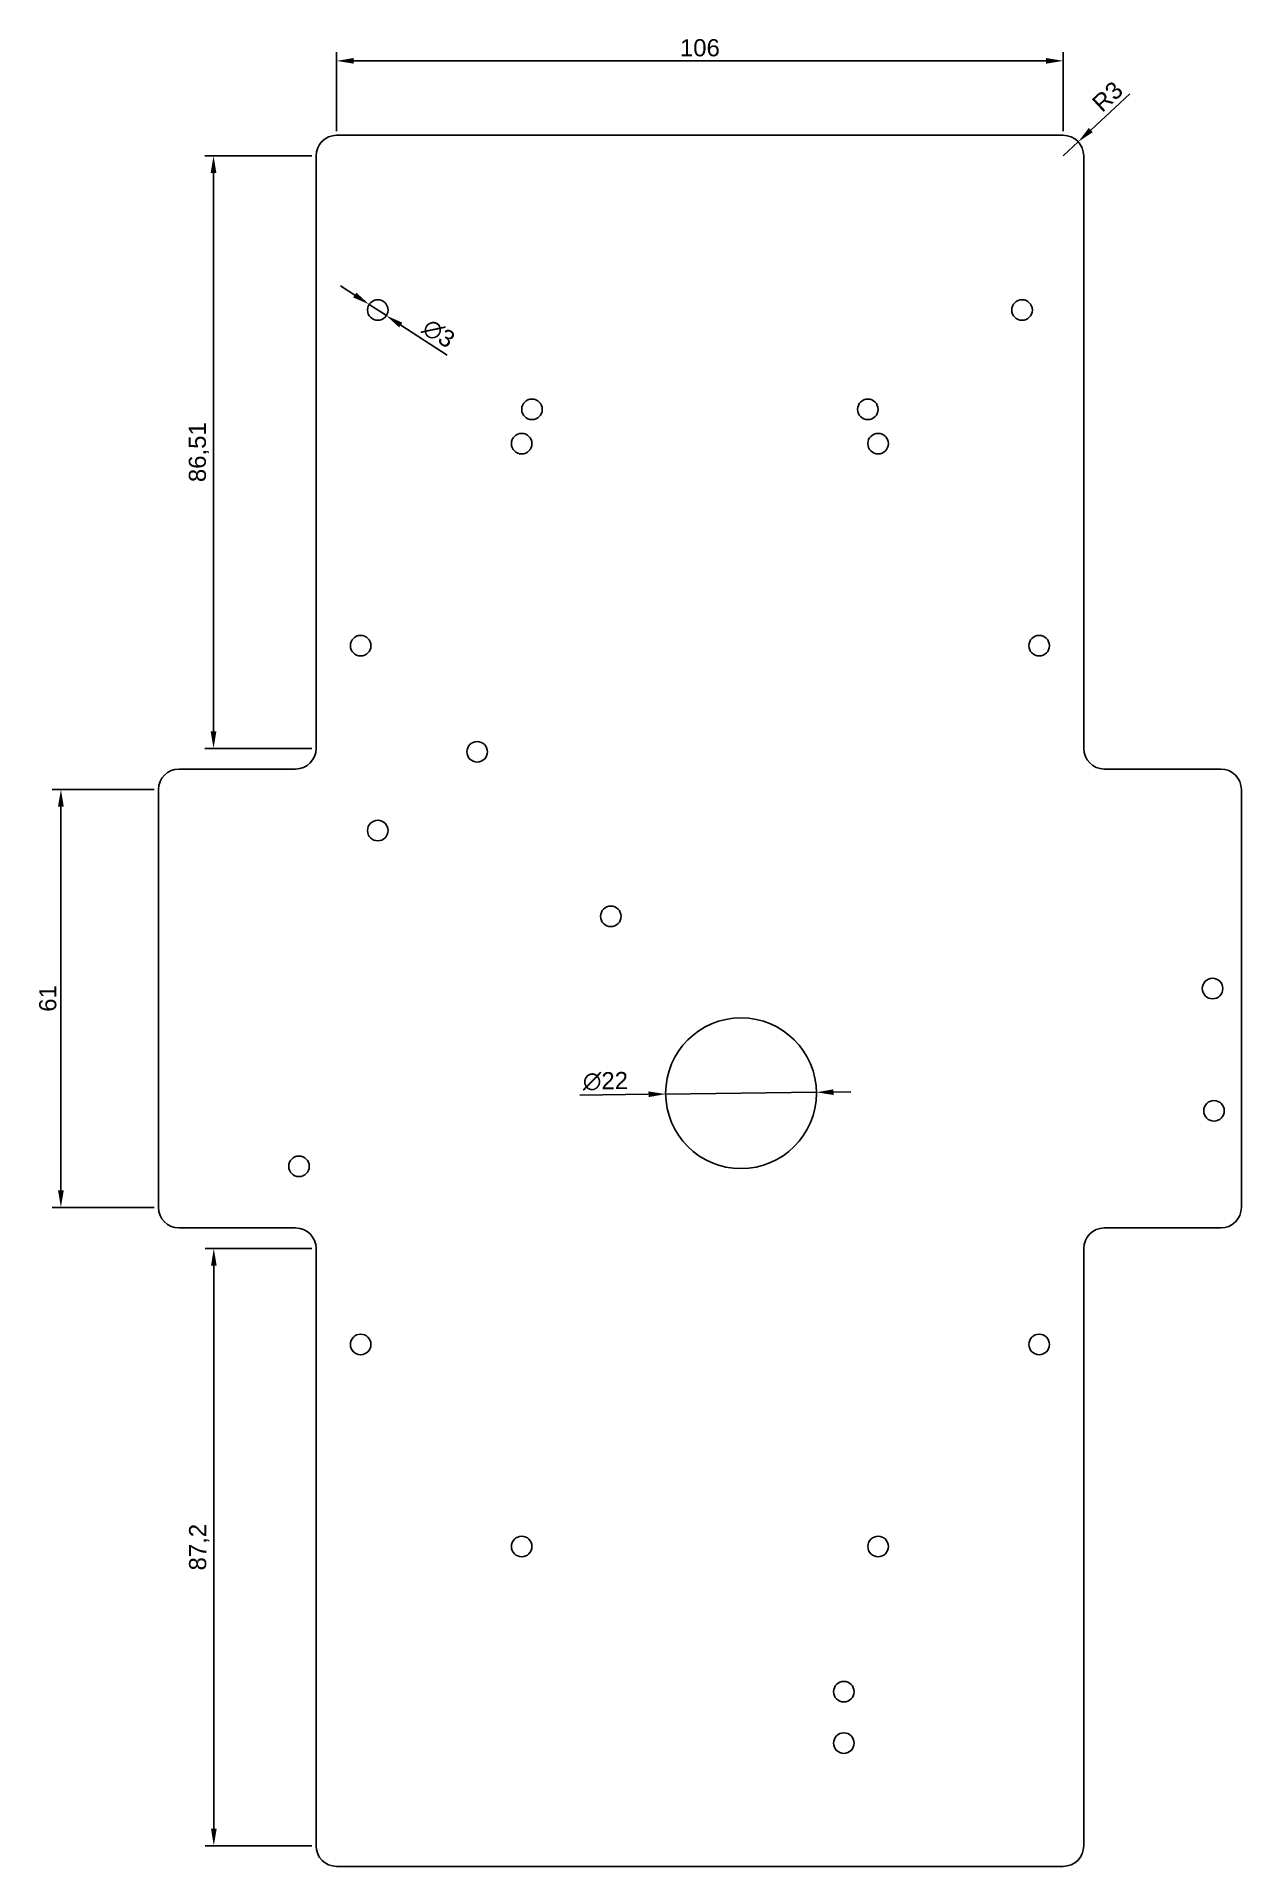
# Model space of a CAD drawing. Header units: millimetres. Extents: x -834 to 5529, y -104459 to 4304.
# Drawn here: x 2559.5 to 2735.3, y 2046.1 to 2313.2 of the extents above; entities outside this region: 3.
import ezdxf

# ---------------------------------------------------------------- set-up
doc = ezdxf.new("R2010")
doc.units = ezdxf.units.MM
doc.styles.get("Standard").update_dxf_attribs({"font": 'arial.ttf'})
doc.dimstyles.new('ISO-25', dxfattribs={"dimtxt": 2.5, "dimasz": 2.5, "dimexe": 1.25, "dimexo": 0.625, "dimtad": 1, "dimtxsty": 'Standard', "dimcen": 2.5, "dimadec": 0, "dimazin": 0, "dimtfac": 1, "dimtmove": 0, "dimatfit": 3, "dimfxl": 1, "dimarcsym": 0})

# ---------------------------------------------------------------- blocks, each defined once
blk = doc.blocks.new('*D3')
at = {"color": 0, "lineweight": -2, "transparency": 16777216}
for p, q in [((2605.96, 2275.46), (2603.87, 2276.82)), ((2608.06, 2274.1), (2610.57, 2272.46)), ((2619.46, 2266.67), (2612.67, 2271.09))]:
    blk.add_line(p, q, dxfattribs=at)
at = {"color": 0, "transparency": 16777216}
for points in [[(2606.19, 2275.81), (2605.74, 2275.11), (2608.06, 2274.1)], [(2612.89, 2271.44), (2612.44, 2270.74), (2610.57, 2272.46)]]:
    blk.add_solid(points, dxfattribs=at)
at = {"layer": 'Defpoints', "color": 0, "transparency": 16777216}
for p in [(2608.06, 2274.1), (2610.57, 2272.46)]:
    blk.add_point(p, dxfattribs=at)
at = {"color": 0, "transparency": 16777216, "insert": (2618.19, 2269.85), "char_height": 2.5, "attachment_point": 5, "rotation": 326.9209}
blk.add_mtext('∅3', dxfattribs=at)
blk = doc.blocks.new('*D4')
at = {"color": 0, "lineweight": -2, "transparency": 16777216}
for p, q in [((2638.79, 2158.68), (2648.81, 2158.79)), ((2673.31, 2159.08), (2651.31, 2158.82)), ((2675.81, 2159.11), (2678.31, 2159.14))]:
    blk.add_line(p, q, dxfattribs=at)
at = {"color": 0, "transparency": 16777216}
for points in [[(2648.81, 2159.21), (2648.82, 2158.38), (2651.31, 2158.82)], [(2675.8, 2159.52), (2675.81, 2158.69), (2673.31, 2159.08)]]:
    blk.add_solid(points, dxfattribs=at)
at = {"layer": 'Defpoints', "color": 0, "transparency": 16777216}
for p in [(2651.31, 2158.82), (2673.31, 2159.08)]:
    blk.add_point(p, dxfattribs=at)
at = {"color": 0, "transparency": 16777216, "insert": (2642.53, 2160.69), "char_height": 2.5, "attachment_point": 5, "rotation": 0.666}
blk.add_mtext('∅22', dxfattribs=at)
blk = doc.blocks.new('*D5')
at = {"color": 0, "lineweight": -2, "transparency": 16777216}
for p, q in [((2599.69, 2295.79), (2584.1, 2295.79)), ((2585.35, 2211.78), (2585.35, 2293.29)), ((2599.69, 2209.28), (2584.1, 2209.28))]:
    blk.add_line(p, q, dxfattribs=at)
at = {"color": 0, "transparency": 16777216}
for points in [[(2584.93, 2293.29), (2585.77, 2293.29), (2585.35, 2295.79)], [(2584.93, 2211.78), (2585.77, 2211.78), (2585.35, 2209.28)]]:
    blk.add_solid(points, dxfattribs=at)
at = {"layer": 'Defpoints', "color": 0, "transparency": 16777216}
for p in [(2585.35, 2295.79), (2600.31, 2295.79), (2600.31, 2209.28)]:
    blk.add_point(p, dxfattribs=at)
at = {"color": 0, "transparency": 16777216, "insert": (2583.22, 2252.53), "char_height": 2.5, "attachment_point": 5, "rotation": 90}
blk.add_mtext('86,51', dxfattribs=at)
blk = doc.blocks.new('*D6')
at = {"color": 0, "lineweight": -2, "transparency": 16777216}
for p, q in [((2576.69, 2203.28), (2561.83, 2203.28)), ((2563.08, 2144.78), (2563.08, 2200.78)), ((2576.69, 2142.28), (2561.83, 2142.28))]:
    blk.add_line(p, q, dxfattribs=at)
at = {"color": 0, "transparency": 16777216}
for points in [[(2562.66, 2200.78), (2563.5, 2200.78), (2563.08, 2203.28)], [(2562.66, 2144.78), (2563.5, 2144.78), (2563.08, 2142.28)]]:
    blk.add_solid(points, dxfattribs=at)
at = {"layer": 'Defpoints', "color": 0, "transparency": 16777216}
for p in [(2563.08, 2203.28), (2577.31, 2203.28), (2577.31, 2142.28)]:
    blk.add_point(p, dxfattribs=at)
at = {"color": 0, "transparency": 16777216, "insert": (2561.18, 2172.78), "char_height": 2.5, "attachment_point": 5, "rotation": 90}
blk.add_mtext('61', dxfattribs=at)
blk = doc.blocks.new('*D7')
at = {"color": 0, "lineweight": -2, "transparency": 16777216}
for p, q in [((2599.69, 2136.28), (2584.14, 2136.28)), ((2585.39, 2051.58), (2585.39, 2133.78)), ((2599.69, 2049.08), (2584.14, 2049.08))]:
    blk.add_line(p, q, dxfattribs=at)
at = {"color": 0, "transparency": 16777216}
for points in [[(2584.98, 2133.78), (2585.81, 2133.78), (2585.39, 2136.28)], [(2584.98, 2051.58), (2585.81, 2051.58), (2585.39, 2049.08)]]:
    blk.add_solid(points, dxfattribs=at)
at = {"layer": 'Defpoints', "color": 0, "transparency": 16777216}
for p in [(2585.39, 2136.28), (2600.31, 2136.28), (2600.31, 2049.08)]:
    blk.add_point(p, dxfattribs=at)
at = {"color": 0, "transparency": 16777216, "insert": (2583.26, 2092.68), "char_height": 2.5, "attachment_point": 5, "rotation": 90}
blk.add_mtext('87,2', dxfattribs=at)
blk = doc.blocks.new('*D8')
at = {"color": 0, "lineweight": -2, "transparency": 16777216}
for p, q in [((2603.31, 2299.41), (2603.31, 2310.9)), ((2709.31, 2299.41), (2709.31, 2310.9)), ((2605.81, 2309.65), (2706.81, 2309.65))]:
    blk.add_line(p, q, dxfattribs=at)
at = {"color": 0, "transparency": 16777216}
for points in [[(2605.81, 2310.07), (2605.81, 2309.24), (2603.31, 2309.65)], [(2706.81, 2310.07), (2706.81, 2309.24), (2709.31, 2309.65)]]:
    blk.add_solid(points, dxfattribs=at)
at = {"layer": 'Defpoints', "color": 0, "transparency": 16777216}
for p in [(2709.31, 2309.65), (2603.31, 2298.79), (2709.31, 2298.79)]:
    blk.add_point(p, dxfattribs=at)
at = {"color": 0, "transparency": 16777216, "insert": (2656.31, 2311.55), "char_height": 2.5, "attachment_point": 5}
blk.add_mtext('106', dxfattribs=at)
blk = doc.blocks.new('*D17')
at = {"color": 0, "lineweight": -2, "transparency": 16777216}
for p, q in [((2719.02, 2304.86), (2713.33, 2299.54)), ((2709.31, 2295.79), (2711.51, 2297.84))]:
    blk.add_line(p, q, dxfattribs=at)
at = {"color": 0, "transparency": 16777216}
blk.add_solid([(2713.05, 2299.85), (2713.62, 2299.24), (2711.51, 2297.84)], dxfattribs=at)
at = {"layer": 'Defpoints', "color": 0, "transparency": 16777216}
for p in [(2711.51, 2297.84), (2709.31, 2295.79)]:
    blk.add_point(p, dxfattribs=at)
at = {"color": 0, "transparency": 16777216, "insert": (2715.79, 2304.44), "char_height": 2.5, "attachment_point": 5, "rotation": 43.0698}
blk.add_mtext('R3', dxfattribs=at)
blk = doc.blocks.new('电机支架')
for centre in [(2790.8768, 2256.4202), (2814.8768, 2256.4202), (2790.8768, 2226.4202), (2814.8768, 2226.4202)]:
    blk.add_circle(centre, 1.75)

msp = doc.modelspace()

# ---------------------------------------------------------------- linework, layer by layer
for p, q in [((2603.314, 2298.788), (2709.314, 2298.788)), ((2600.314, 2209.277), (2600.314, 2295.788)), ((2712.314, 2295.788), (2712.314, 2209.277)), ((2580.314, 2206.277), (2597.314, 2206.277)), ((2715.314, 2206.277), (2732.314, 2206.277)), ((2577.314, 2142.277), (2577.314, 2203.277)), ((2735.314, 2203.277), (2735.314, 2142.277)), ((2597.314, 2139.277), (2580.314, 2139.277)), ((2732.314, 2139.277), (2715.314, 2139.277)), ((2600.314, 2049.077), (2600.314, 2136.277)), ((2712.314, 2136.277), (2712.314, 2049.077)), ((2709.314, 2046.077), (2603.314, 2046.077))]:
    msp.add_line(p, q)
for centre, radius in [((2609.314, 2273.277), 1.5), ((2703.314, 2273.277), 1.5), ((2631.814, 2258.777), 1.5), ((2680.814, 2258.777), 1.5), ((2630.314, 2253.777), 1.5), ((2682.314, 2253.777), 1.5), ((2606.814, 2224.277), 1.5), ((2705.814, 2224.277), 1.5), ((2623.814, 2208.788), 1.5), ((2609.314, 2197.286), 1.5), ((2643.318, 2184.764), 1.5), ((2731.114, 2174.227), 1.5), ((2662.309, 2158.951), 11), ((2731.314, 2156.377), 1.5), ((2597.815, 2148.277), 1.5), ((2606.814, 2122.277), 1.5), ((2705.814, 2122.277), 1.5), ((2630.314, 2092.777), 1.5), ((2682.314, 2092.777), 1.5), ((2677.314, 2071.577), 1.5), ((2677.314, 2064.077), 1.5)]:
    msp.add_circle(centre, radius)
for centre, start, end in [((2603.314, 2295.788), 90, 180), ((2709.314, 2295.788), 0, 90), ((2597.314, 2209.277), 270, 0), ((2715.314, 2209.277), 180, 270), ((2580.314, 2203.277), 90, 180), ((2732.314, 2203.277), 0, 90), ((2580.314, 2142.277), 180, 270), ((2732.314, 2142.277), 270, 0), ((2597.314, 2136.277), 0, 90), ((2715.314, 2136.277), 90, 180), ((2603.314, 2049.077), 180, 270), ((2709.314, 2049.077), 270, 0)]:
    msp.add_arc(centre, 3, start, end)

# ---------------------------------------------------------------- block references
msp.add_blockref('电机支架', (2712.314, 2046.277))
msp.add_blockref('电机支架', (2712.314, 2046.277))
at = {"xscale": -28.1562518618066, "yscale": 31.51076374933928, "zscale": 28.1562518618066, "rotation": 130.261943191725}
msp.add_blockref('电机支架', (2712.314, 2046.277), dxfattribs=at)

# ---------------------------------------------------------------- dimensions: what is measured, and where the dimension line sits
dim = msp.add_linear_dim(base=(2709.314, 2309.653), p1=(2603.314, 2298.788), p2=(2709.314, 2298.788), dimstyle='ISO-25')
dim.commit()
dim.dimension.update_dxf_attribs({"geometry": '*D8', "text_midpoint": (2656.314, 2311.555)})
dim = msp.add_radius_dim(center=(2709.314, 2295.788), mpoint=(2711.506, 2297.836), dimstyle='ISO-25')
dim.commit()
dim.dimension.update_dxf_attribs({"geometry": '*D17', "text_midpoint": (2715.789, 2304.444)})
for base, p1, p2, picture, middle in [((2585.349, 2295.788), (2600.314, 2209.277), (2600.314, 2295.788), '*D5', (2583.221, 2252.532)), ((2563.08, 2203.277), (2577.314, 2142.277), (2577.314, 2203.277), '*D6', (2561.179, 2172.777)), ((2585.392, 2136.277), (2600.314, 2049.077), (2600.314, 2136.277), '*D7', (2583.265, 2092.677))]:
    dim = msp.add_linear_dim(base=base, p1=p1, p2=p2, angle=90, dimstyle='ISO-25')
    dim.commit()
    dim.dimension.update_dxf_attribs({"geometry": picture, "text_midpoint": middle})
for p1, p2, picture, middle in [((2608.057, 2274.095), (2610.571, 2272.458), '*D3', (2618.187, 2269.85)), ((2673.309, 2159.079), (2651.31, 2158.823), '*D4', (2642.525, 2160.692))]:
    dim = msp.add_diameter_dim_2p(p1=p1, p2=p2, dimstyle='ISO-25')
    dim.commit()
    dim.dimension.update_dxf_attribs({"geometry": picture, "text_midpoint": middle})

doc.saveas('drawing.dxf')
